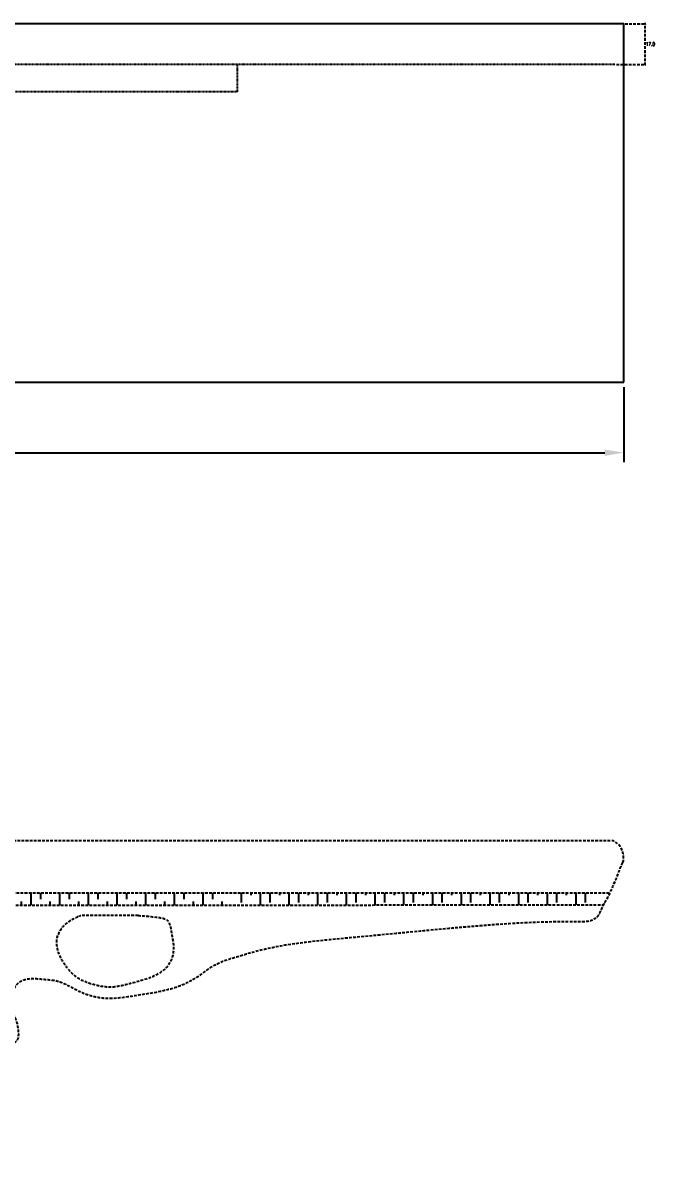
# Model space of a CAD drawing. Header units: millimetres. Extents: x -181533 to 210877, y -131082 to -66261.
# Drawn here: x -180735.4 to -180470.9, y -66739.6 to -66261.1 of the extents above; entities that cross this region are included whole.
import ezdxf

# ---------------------------------------------------------------- set-up
doc = ezdxf.new("R2010")
doc.units = ezdxf.units.MM
doc.header["$LTSCALE"] = 0.03
doc.header["$MEASUREMENT"] = 0
doc.header["$PDMODE"] = 35
doc.linetypes.add('HIDDEN', pattern=[0.375, 0.25, -0.125])
doc.linetypes.add('x-col-1st-floor$0$HIDDEN', pattern=[9.525, 6.35, -3.175])
doc.layers.get('0').update_dxf_attribs({"color": 1})
for name, color, linetype in [('0$COL-HATCH', 251, 'Continuous'), ('A-MK-DET', 9, 'Continuous'), ('S-TEXT-2', 2, 'Continuous'), ('图层2', 108, 'Continuous'), ('标注线', 3, 'Continuous')]:
    doc.layers.add(name, color=color, linetype=linetype)
doc.styles.add('ROMANS', font='ROMANS.SHX', dxfattribs={"width": 0.8})
doc.styles.get("Standard").update_dxf_attribs({"font": 'arial.ttf'})
doc.dimstyles.get("Standard").update_dxf_attribs({"dimtxt": 1.5, "dimasz": 0.5, "dimexe": 0.4, "dimexo": 0.5, "dimgap": 0.5, "dimtad": 2, "dimtih": 1, "dimtoh": 1, "dimdec": 1, "dimzin": 0, "dimdsep": 46, "dimtxsty": 'ROMANS', "dimblk": 'OBLIQUE', "dimcen": 0, "dimdle": 0.4, "dimclrd": 256, "dimclre": 256, "dimclrt": 3, "dimadec": 0, "dimazin": 0, "dimtfac": 1, "dimtdec": 1, "dimtofl": 0, "dimtmove": 0, "dimatfit": 3, "dimldrblk": 'OBLIQUE', "dimfxl": 1, "dimtolj": 1, "dimtzin": 0, "dimarcsym": 0})
doc.dimstyles.new('大尺寸', dxfattribs={"dimtxt": 8, "dimasz": 8, "dimexe": 4, "dimexo": 2, "dimgap": 2, "dimtad": 1, "dimdsep": 46, "dimtxsty": 'Standard', "dimcen": 8, "dimadec": 0, "dimazin": 0, "dimtfac": 1, "dimtmove": 0, "dimatfit": 3, "dimfxl": 1, "dimarcsym": 0})

# ---------------------------------------------------------------- blocks, each defined once
blk = doc.blocks.new('*D861')
at = {"layer": 'Defpoints', "color": 0, "linetype": 'ByBlock', "transparency": 16777216}
for p in [(-181034.02, -66411.55), (-180484.02, -66411.55), (-180484.02, -66441.04)]:
    blk.add_point(p, dxfattribs=at)
at = {"layer": '标注线', "color": 0, "linetype": 'ByBlock', "lineweight": -2, "transparency": 16777216}
for p, q in [((-181034.02, -66413.55), (-181034.02, -66445.04)), ((-180484.02, -66413.55), (-180484.02, -66445.04)), ((-181026.02, -66441.04), (-180492.02, -66441.04))]:
    blk.add_line(p, q, dxfattribs=at)
at = {"layer": '标注线', "color": 0, "linetype": 'ByBlock', "transparency": 16777216}
for points in [[(-181026.02, -66439.7), (-181026.02, -66442.37), (-181034.02, -66441.04)], [(-180492.02, -66439.7), (-180492.02, -66442.37), (-180484.02, -66441.04)]]:
    blk.add_solid(points, dxfattribs=at)
at = {"layer": '标注线', "color": 0, "linetype": 'ByBlock', "transparency": 16777216, "insert": (-180759.02, -66434.95), "char_height": 8, "attachment_point": 5}
blk.add_mtext('550', dxfattribs=at)
blk = doc.blocks.new('_Oblique')
at = {"color": 0, "linetype": 'ByBlock', "lineweight": -2}
blk.add_line((-0.5, -0.5), (0.5, 0.5), dxfattribs=at)
blk = doc.blocks.new('*D866')
at = {"layer": 'Defpoints', "color": 0, "linetype": 'x-col-1st-floor$0$HIDDEN', "ltscale": 6, "transparency": 16777216}
for p in [(-180484.02, -66261.55), (-180475.16, -66261.55), (-180487.58, -66278.51)]:
    blk.add_point(p, dxfattribs=at)
at = {"layer": 'S-TEXT-2', "linetype": 'x-col-1st-floor$0$HIDDEN', "lineweight": -2, "ltscale": 6, "transparency": 16777216}
for p, q in [((-180475.16, -66278.91), (-180475.16, -66261.15)), ((-180483.52, -66261.55), (-180474.76, -66261.55)), ((-180487.08, -66278.51), (-180474.76, -66278.51))]:
    blk.add_line(p, q, dxfattribs=at)
at = {"layer": 'S-TEXT-2', "linetype": 'x-col-1st-floor$0$HIDDEN', "lineweight": -2, "ltscale": 6, "transparency": 16777216, "xscale": 0.5, "yscale": 0.5, "zscale": 0.5}
for p, rotation in [((-180475.16, -66261.55), 90), ((-180475.16, -66278.51), 270)]:
    blk.add_blockref('_Oblique', p, dxfattribs=dict(at, rotation=rotation))
at = {"layer": 'S-TEXT-2', "color": 3, "linetype": 'x-col-1st-floor$0$HIDDEN', "ltscale": 6, "transparency": 16777216, "insert": (-180472.92, -66270.03), "char_height": 1.5, "attachment_point": 5, "style": 'ROMANS'}
blk.add_mtext('\\A1;17.0', dxfattribs=at)

msp = doc.modelspace()

# ---------------------------------------------------------------- hatches: boundary and pattern name
at = {"layer": '0$COL-HATCH', "linetype": 'x-col-1st-floor$0$HIDDEN', "ltscale": 6}
h = msp.add_hatch(dxfattribs=at)
h.set_pattern_fill('GOST_WOOD', color=6, scale=2)
h.set_pattern_definition([(90, (0, 1281.083), (12, -7e-16), [20, -4]), (90, (4, 1277.083), (12, -7e-16), [12, -3, 6, -3]), (90, (8, 1271.083), (12, -7e-16), [20, -4])])
h.paths.add_polyline_path([(-180651.351, -66625.259), (-180909.024, -66625.259), (-180909.024, -66626.259), (-180950.304, -66626.259, 0.236068), (-180952.304, -66630.259), (-180952.304, -66633.763), (-180942.035, -66633.763, -0.3206904), (-180937.304, -66630.38), (-180651.351, -66630.33)])
h.paths.add_polyline_path([(-180909.024, -66625.259), (-180947.304, -66625.259, 0.1622777), (-180950.304, -66626.259), (-180909.024, -66626.259)])
h.paths.add_polyline_path([(-180942.304, -66710.815), (-180942.399, -66710.885), (-180942.368, -66710.861), (-180942.336, -66710.838), (-180942.304, -66710.815)])
h.paths.add_polyline_path([(-180944.511, -66712.582), (-180944.565, -66712.629), (-180944.529, -66712.598), (-180944.494, -66712.566), (-180944.458, -66712.535)])
h.paths.add_polyline_path([(-180944.369, -66712.458), (-180944.422, -66712.504), (-180944.386, -66712.473), (-180944.351, -66712.442), (-180944.315, -66712.412)])
h.paths.add_polyline_path([(-180944.655, -66712.708), (-180944.71, -66712.756), (-180944.674, -66712.724), (-180944.637, -66712.692), (-180944.601, -66712.661)])
h.paths.add_polyline_path([(-180944.227, -66712.336), (-180944.28, -66712.381), (-180944.245, -66712.351), (-180944.209, -66712.321), (-180944.174, -66712.291)])
h.paths.add_polyline_path([(-180944.8, -66712.836), (-180944.855, -66712.886), (-180944.819, -66712.853), (-180944.783, -66712.821), (-180944.746, -66712.788)])
h.paths.add_polyline_path([(-180944.086, -66712.216), (-180944.139, -66712.261), (-180944.104, -66712.231), (-180944.069, -66712.202), (-180944.034, -66712.172)])
h.paths.add_polyline_path([(-180944.946, -66712.967), (-180945.002, -66713.018), (-180944.965, -66712.985), (-180944.929, -66712.952), (-180944.892, -66712.919)])
h.paths.add_polyline_path([(-180943.947, -66712.099), (-180943.999, -66712.143), (-180943.964, -66712.113), (-180943.93, -66712.084), (-180943.895, -66712.055)])
h.paths.add_polyline_path([(-180945.094, -66713.1), (-180945.15, -66713.152), (-180945.113, -66713.118), (-180945.076, -66713.084), (-180945.039, -66713.051)])
h.paths.add_polyline_path([(-180943.809, -66711.984), (-180943.86, -66712.027), (-180943.826, -66711.998), (-180943.791, -66711.969), (-180943.757, -66711.941)])
h.paths.add_polyline_path([(-180945.242, -66713.235), (-180945.299, -66713.288), (-180945.262, -66713.254), (-180945.225, -66713.22), (-180945.188, -66713.186)])
h.paths.add_polyline_path([(-180943.671, -66711.87), (-180943.723, -66711.913), (-180943.688, -66711.885), (-180943.654, -66711.857), (-180943.62, -66711.829)])
h.paths.add_polyline_path([(-180945.392, -66713.372), (-180945.45, -66713.426), (-180945.412, -66713.391), (-180945.375, -66713.357), (-180945.337, -66713.322)])
h.paths.add_polyline_path([(-180943.535, -66711.759), (-180943.586, -66711.801), (-180943.552, -66711.773), (-180943.518, -66711.746), (-180943.484, -66711.718)])
h.paths.add_polyline_path([(-180945.543, -66713.511), (-180945.601, -66713.566), (-180945.563, -66713.53), (-180945.525, -66713.495), (-180945.488, -66713.461)])
h.paths.add_polyline_path([(-180943.4, -66711.65), (-180943.45, -66711.691), (-180943.417, -66711.664), (-180943.383, -66711.637), (-180943.349, -66711.61)])
h.paths.add_polyline_path([(-180945.695, -66713.652), (-180945.754, -66713.707), (-180945.715, -66713.672), (-180945.677, -66713.636), (-180945.639, -66713.601)])
h.paths.add_polyline_path([(-180943.266, -66711.544), (-180943.316, -66711.584), (-180943.282, -66711.557), (-180943.249, -66711.53), (-180943.216, -66711.504)])
h.paths.add_polyline_path([(-180945.847, -66713.794), (-180945.907, -66713.85), (-180945.869, -66713.814), (-180945.83, -66713.778), (-180945.792, -66713.743)])
h.paths.add_polyline_path([(-180943.132, -66711.439), (-180943.182, -66711.478), (-180943.149, -66711.452), (-180943.116, -66711.426), (-180943.083, -66711.4)])
h.paths.add_polyline_path([(-180946.001, -66713.938), (-180946.062, -66713.995), (-180946.023, -66713.959), (-180945.984, -66713.922), (-180945.946, -66713.886)])
edge = h.paths.add_edge_path()
edge.add_line((-180952.304, -66713.649), (-180951.657, -66712.82))
edge.add_line((-180951.657, -66712.82), (-180951.019, -66712.041))
edge.add_line((-180951.019, -66712.041), (-180950.389, -66711.311))
edge.add_line((-180950.389, -66711.311), (-180949.769, -66710.626))
edge.add_line((-180949.769, -66710.626), (-180949.159, -66709.983))
edge.add_line((-180949.159, -66709.983), (-180948.559, -66709.38))
edge.add_line((-180948.559, -66709.38), (-180947.97, -66708.813))
edge.add_line((-180947.97, -66708.813), (-180947.392, -66708.28))
edge.add_line((-180947.392, -66708.28), (-180946.826, -66707.777))
edge.add_line((-180946.826, -66707.777), (-180946.272, -66707.301))
edge.add_line((-180946.272, -66707.301), (-180945.731, -66706.85))
edge.add_line((-180945.731, -66706.85), (-180945.202, -66706.421))
edge.add_line((-180945.202, -66706.421), (-180944.687, -66706.01))
edge.add_line((-180944.687, -66706.01), (-180944.186, -66705.615))
edge.add_line((-180944.186, -66705.615), (-180943.698, -66705.234))
edge.add_line((-180943.698, -66705.234), (-180943.223, -66704.868))
edge.add_line((-180943.223, -66704.868), (-180942.758, -66704.515))
edge.add_line((-180942.758, -66704.515), (-180942.304, -66704.175))
edge.add_line((-180942.304, -66704.175), (-180942.303, -66635.38))
edge.add_arc((-180937.303, -66635.38), 5, 161.13206, 179.99954, ccw=False)
edge.add_line((-180942.035, -66633.763), (-180952.304, -66633.763))
edge.add_line((-180952.304, -66633.763), (-180952.304, -66713.649))
h.paths.add_polyline_path([(-180946.156, -66714.083), (-180946.217, -66714.141), (-180946.178, -66714.104), (-180946.139, -66714.068), (-180946.1, -66714.031)])
h.paths.add_polyline_path([(-180942.983, -66711.323), (-180943.049, -66711.374), (-180943.016, -66711.349), (-180942.983, -66711.323), (-180942.951, -66711.298), (-180942.918, -66711.273)])
h.paths.add_polyline_path([(-180946.311, -66714.229), (-180946.374, -66714.288), (-180946.334, -66714.251), (-180946.295, -66714.214), (-180946.256, -66714.178)])
h.paths.add_polyline_path([(-180942.819, -66711.197), (-180942.885, -66711.247), (-180942.852, -66711.222), (-180942.819, -66711.197), (-180942.787, -66711.173), (-180942.754, -66711.148)])
h.paths.add_polyline_path([(-180947.698, -66715.537), (-180947.78, -66715.614), (-180947.739, -66715.575)])
h.paths.add_polyline_path([(-180947.129, -66715.001), (-180947.049, -66714.925), (-180947.089, -66714.963)])
h.paths.add_polyline_path([(-180947.129, -66715.001), (-180947.21, -66715.078), (-180947.17, -66715.039)])
h.paths.add_polyline_path([(-180947.291, -66715.154), (-180947.372, -66715.23), (-180947.331, -66715.192)])
h.paths.add_polyline_path([(-180947.453, -66715.307), (-180947.535, -66715.383), (-180947.494, -66715.345)])
h.paths.add_polyline_path([(-180947.616, -66715.46), (-180947.698, -66715.537), (-180947.657, -66715.498)])
h.paths.add_polyline_path([(-180942.657, -66711.075), (-180942.722, -66711.124), (-180942.689, -66711.099), (-180942.657, -66711.075), (-180942.625, -66711.051), (-180942.592, -66711.027)])
h.paths.add_polyline_path([(-180947.821, -66715.652), (-180947.903, -66715.729), (-180947.862, -66715.69)])
h.paths.add_polyline_path([(-180942.496, -66710.955), (-180942.56, -66711.003), (-180942.528, -66710.979), (-180942.496, -66710.955), (-180942.464, -66710.932), (-180942.431, -66710.908)])
h.paths.add_polyline_path([(-180947.945, -66715.767), (-180948.027, -66715.844), (-180947.986, -66715.806)])
h = msp.add_hatch(dxfattribs=at)
h.set_pattern_fill('GOST_WOOD', color=6, scale=2)
h.set_pattern_definition([(90, (0, 991.767), (12, -7e-16), [20, -4]), (90, (4, 987.767), (12, -7e-16), [12, -3, 6, -3]), (90, (8, 981.767), (12, -7e-16), [20, -4])])
edge = h.paths.add_edge_path()
edge.add_spline(control_points=[(-180499.485, -66630.304), (-180499.006, -66629.412), (-180498.08, -66627.802), (-180497.197, -66626.047), (-180496.818, -66625.259)], knot_values=[719.8119628, 719.8119628, 719.8119628, 719.8119628, 722.7580169, 725.0989589, 725.0989589, 725.0989589, 725.0989589], degree=3, periodic=0)
edge.add_line((-180496.818, -66625.259), (-180645.797, -66625.259))
edge.add_line((-180645.797, -66625.259), (-180645.797, -66630.33))
edge.add_line((-180645.797, -66630.33), (-180499.485, -66630.304))

# ---------------------------------------------------------------- linework, layer by layer
at = {"layer": 'A-MK-DET', "color": 5, "linetype": 'HIDDEN'}
msp.add_line((-180711.216, -66290.019), (-180983.353, -66290.019), dxfattribs=at)
for points in [[(-180487.585, -66278.515), (-180909.024, -66278.515), (-180909.024, -66261.515)], [(-180645.797, -66278.515), (-180645.797, -66290.019), (-180711.216, -66290.019)], [(-180645.797, -66278.515), (-180645.797, -66290.019), (-180687.216, -66290.015)], [(-180711.216, -66290.019), (-180983.353, -66290.019), (-180983.353, -66282.515)]]:
    msp.add_lwpolyline(points, dxfattribs=at)
at = {"layer": 'S-TEXT-2', "color": 6, "linetype": 'x-col-1st-floor$0$HIDDEN', "ltscale": 6}
for p, q in [((-181024.024, -66603.259), (-180488.865, -66603.259)), ((-180947.304, -66625.259), (-180489.818, -66625.259)), ((-180937.304, -66630.38), (-180492.484, -66630.303)), ((-180687.214, -66634.726), (-180711.216, -66634.726))]:
    msp.add_line(p, q, dxfattribs=at)
msp.add_arc((-180491.826, -66610.394), 7.725, 344.23972, 67.46455, dxfattribs=at)
for points, knots in [([(-180957.299, -66721.248), (-180957.094, -66721.251), (-180952.304, -66712.292), (-180942.833, -66704.245), (-180935.982, -66699.75), (-180925.004, -66696.47), (-180916.452, -66695.997), (-180905.146, -66696.124), (-180887.063, -66702.223), (-180874.482, -66705.425), (-180858.808, -66709.819), (-180839.89, -66716.641), (-180825.973, -66720.851), (-180816.676, -66725.5), (-180812.083, -66728.025), (-180808.192, -66731.754), (-180807.021, -66735.962), (-180802.768, -66738.005), (-180795.897, -66738.245), (-180785.002, -66739.905), (-180770.82, -66738.787), (-180757.577, -66737.72), (-180746.776, -66736.91), (-180741.733, -66732.289), (-180741.037, -66725.734), (-180746.112, -66720.555), (-180749.534, -66714.01), (-180753.051, -66708.609), (-180752.364, -66703.023), (-180751.722, -66696.965), (-180745.84, -66692.785), (-180741.544, -66689.183), (-180737.154, -66687.133), (-180737.16, -66682.795), (-180737.779, -66679.11), (-180739.863, -66674.964), (-180739.973, -66670.418), (-180739.578, -66665.914), (-180737.317, -66662.399), (-180732.876, -66660.716), (-180727.284, -66661.453), (-180720.432, -66661.72), (-180714.738, -66664.981), (-180710.271, -66667.301), (-180706.318, -66668.418), (-180702.648, -66669.254), (-180696.301, -66669.494), (-180686.286, -66667.79), (-180674.694, -66666.11), (-180666.309, -66662.803), (-180660.658, -66659.296), (-180654.703, -66654.531), (-180646.413, -66652.094), (-180636.575, -66649.169), (-180622.183, -66646.023), (-180590.686, -66643.22), (-180567.436, -66640.981), (-180542.533, -66638.635), (-180515.811, -66636.896), (-180497.112, -66637.435), (-180494.292, -66634.433), (-180493.188, -66631.388), (-180489.879, -66625.979), (-180486.493, -66617.617), (-180485.203, -66614.118), (-180484.391, -66612.492)], [160.0972556, 160.0972556, 160.0972556, 160.0972556, 160.6928141, 172.5997782, 186.8839872, 197.343643, 209.2682946, 224.6094402, 248.6220965, 264.3200787, 285.4310085, 303.4844465, 324.4493881, 328.8996401, 334.6532374, 340.1328105, 344.7287142, 346.6259475, 353.7807242, 365.146027, 379.6777425, 396.063168, 405.5658363, 411.1487361, 414.8900482, 424.059267, 430.9251935, 437.6624576, 442.3154481, 447.4537241, 455.2663635, 462.1028034, 465.2189783, 468.4159987, 473.7328871, 476.7515548, 482.0829344, 487.1018947, 490.1051279, 494.0823659, 500.5035191, 506.8936711, 514.4408986, 519.6540444, 522.6054327, 527.0593918, 530.0712373, 542.7225591, 557.0454061, 564.9880791, 569.5270372, 577.0036127, 587.499531, 594.9933946, 607.8779113, 631.5940543, 654.2494394, 677.723335, 705.804837, 713.0670344, 715.5280091, 717.44004, 722.7580169, 734.0234564, 739.5675448, 739.5675448, 739.5675448, 739.5675448]), ([(-180687.216, -66634.726), (-180684.639, -66634.875), (-180680.7, -66635.223), (-180674.021, -66636.103), (-180673.331, -66642.373), (-180671.87, -66648.225), (-180673.531, -66655.654), (-180680.989, -66660.909), (-180689.251, -66662.799), (-180697.137, -66665.003), (-180702.804, -66664.556), (-180708.055, -66663.003), (-180713.23, -66660.959), (-180717.587, -66655.967), (-180720.785, -66650.636), (-180721.856, -66643.739), (-180718.23, -66638.325), (-180714.126, -66635.807), (-180711.908, -66634.983), (-180711.216, -66634.726)], [24, 24, 24, 24, 31.9737273, 36.3810093, 41.8116548, 48.0298312, 55.3896169, 62.6396064, 73.9917545, 80.8346348, 87.0292273, 90.6799019, 97.3213534, 103.2970282, 110.1406423, 115.901962, 123.149515, 128.0252393, 130.23859, 130.23859, 130.23859, 130.23859])]:
    msp.add_open_spline(points, degree=3, knots=knots, dxfattribs=at)
at = {"layer": '图层2', "color": 2, "linetype": 'ByBlock'}
msp.add_lwpolyline([(-180484.024, -66411.548), (-180484.024, -66261.548), (-181034.024, -66261.548), (-181034.024, -66411.548)], close=True, dxfattribs=at)

# ---------------------------------------------------------------- dimensions: what is measured, and where the dimension line sits
at = {"layer": 'S-TEXT-2', "color": 3, "linetype": 'x-col-1st-floor$0$HIDDEN', "ltscale": 6}
dim = msp.add_linear_dim(base=(-180475.159, -66261.548), p1=(-180487.585, -66278.515), p2=(-180484.024, -66261.548), angle=90, dimstyle='Standard', dxfattribs=at)
dim.commit()
dim.dimension.update_dxf_attribs({"geometry": '*D866', "text_midpoint": (-180472.916, -66270.031)})
at = {"layer": '标注线', "color": 3, "linetype": 'ByBlock'}
dim = msp.add_linear_dim(base=(-180484.024, -66441.036), p1=(-181034.024, -66411.548), p2=(-180484.024, -66411.548), dimstyle='大尺寸', dxfattribs=at)
dim.commit()
dim.dimension.update_dxf_attribs({"geometry": '*D861', "text_midpoint": (-180759.024, -66434.951)})

doc.saveas('drawing.dxf')
